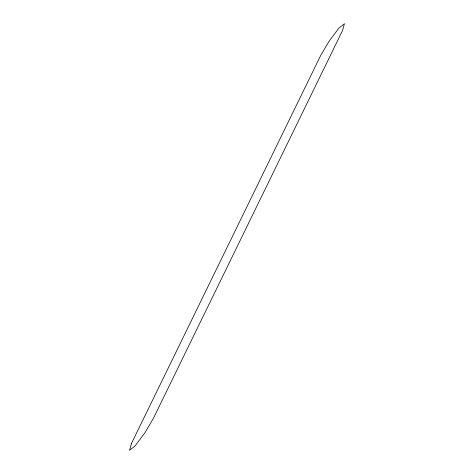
<?xml version="1.0" encoding="UTF-8"?>
<svg xmlns="http://www.w3.org/2000/svg" width="474" height="474" viewBox="0 0 474 474"><rect width="100%" height="100%" fill="white"/><g stroke="black" fill="none" stroke-linecap="round" stroke-linejoin="round"><path stroke-width="0.71" d="M131.559 443.261L129.538 450.3L135.12 445.892L145.02 432.614L153.446 418.252L342.441 30.739L344.462 23.7L338.88 28.108L328.98 41.386L320.554 55.748L131.559 443.261"/></g></svg>
